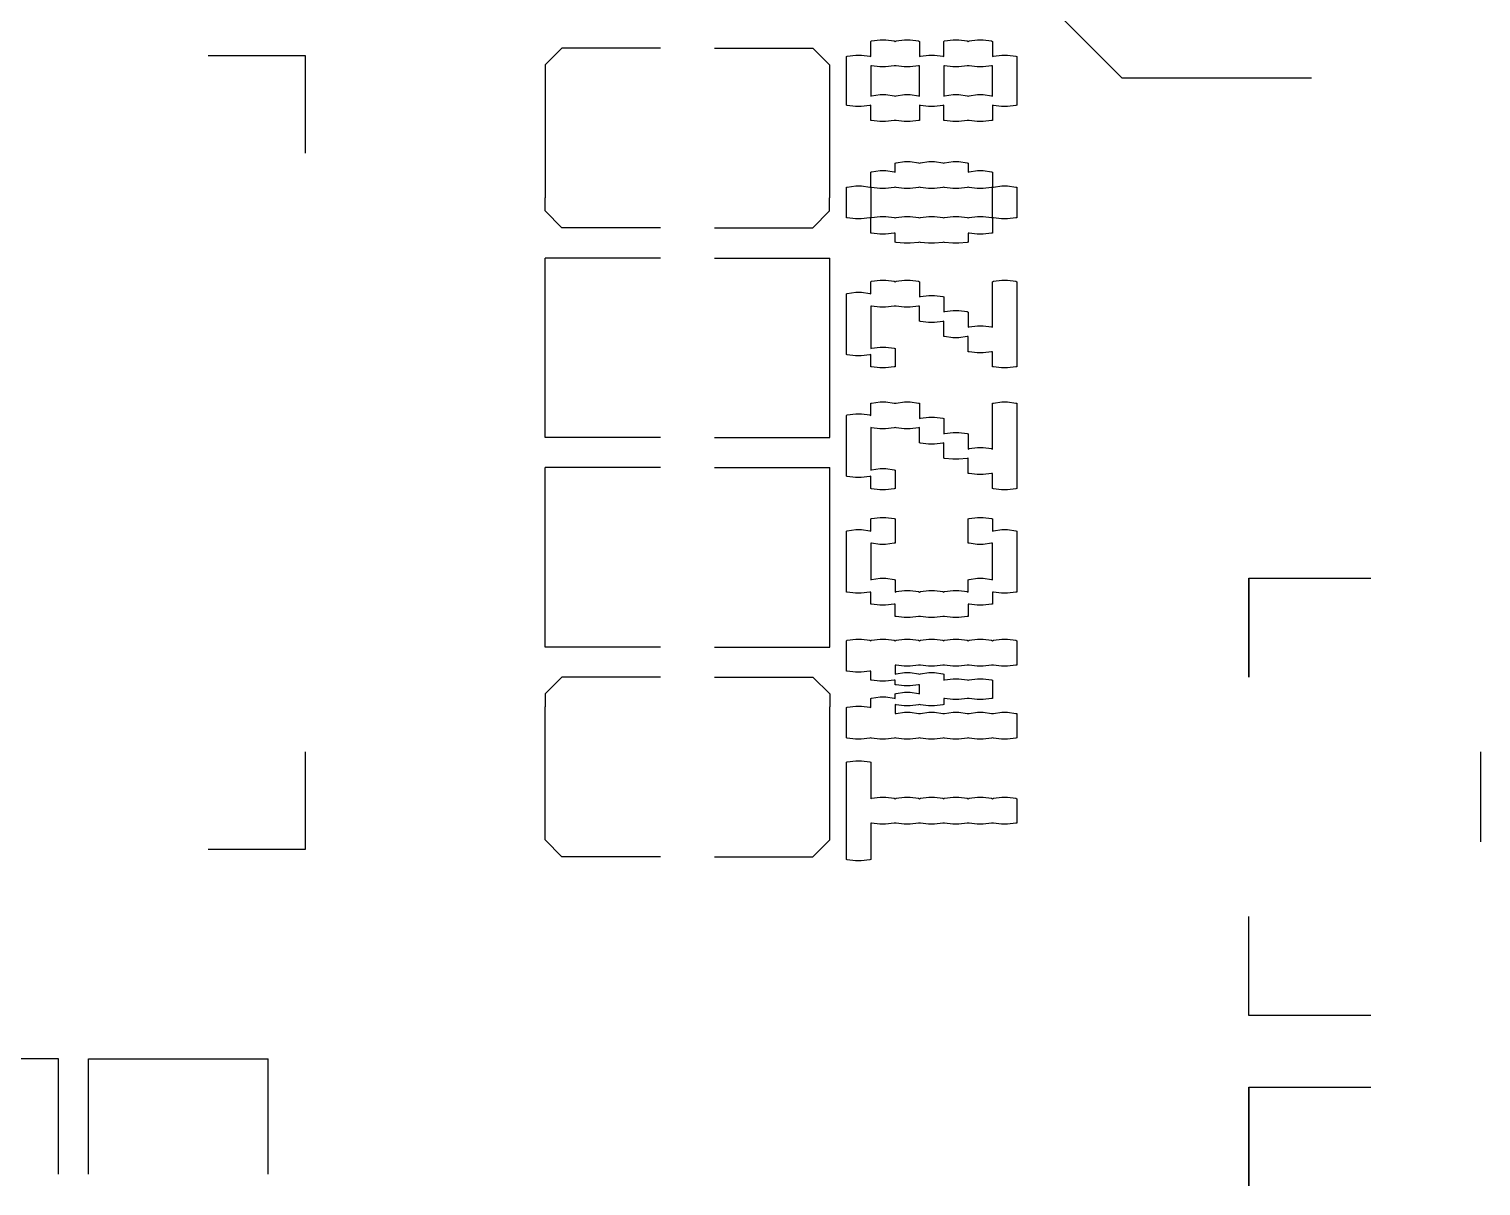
# Model space of a CAD drawing. Extents: x 0 to 132, y 0 to 98.
# Drawn here: x 42.65 to 52.35, y 56.83 to 64.56 of the extents above; entities that cross this region are included whole.
import ezdxf

# ---------------------------------------------------------------- set-up
doc = ezdxf.new("R2010")
doc.units = 0
doc.layers.get('0').update_dxf_attribs({"linetype": 'CONTINUOUS'})

msp = doc.modelspace()

# ---------------------------------------------------------------- linework, layer by layer
at = {"color": 0}
for p, q in [((49.947, 64.2317), (48.6473, 65.5327)), ((48.2769, 64.4772), (48.3334, 64.4853)), ((48.3334, 64.4853), (48.3528, 64.4853)), ((48.3528, 64.4853), (48.3718, 64.4853)), ((48.3718, 64.4853), (48.4269, 64.4772)), ((48.4396, 64.4772), (48.496, 64.4853)), ((48.496, 64.4853), (48.5151, 64.4853)), ((48.5151, 64.4853), (48.5345, 64.4853)), ((48.5345, 64.4853), (48.5895, 64.4772)), ((48.7645, 64.4772), (48.8213, 64.4853)), ((48.8213, 64.4853), (48.8403, 64.4853)), ((48.8403, 64.4853), (48.8597, 64.4853)), ((48.8597, 64.4853), (48.9148, 64.4772)), ((48.9271, 64.4772), (48.9839, 64.4853)), ((48.9839, 64.4853), (49.003, 64.4853)), ((49.003, 64.4853), (49.0224, 64.4853)), ((49.0224, 64.4853), (49.0774, 64.4772)), ((46.2082, 64.4289), (46.0968, 64.317)), ((46.247, 64.4289), (46.2082, 64.4289)), ((46.8658, 64.4289), (46.247, 64.4289)), ((47.2267, 64.4289), (47.8469, 64.4289)), ((47.8469, 64.4289), (47.8839, 64.4289)), ((47.8839, 64.4289), (47.9958, 64.317)), ((48.2713, 64.4744), (48.2769, 64.4772)), ((48.2713, 64.3738), (48.2713, 64.4744)), ((48.4269, 64.4772), (48.4339, 64.4744)), ((48.4339, 64.4744), (48.4396, 64.4772)), ((48.5895, 64.4772), (48.5965, 64.4744)), ((48.5965, 64.4744), (48.5965, 64.3738)), ((48.7592, 64.4744), (48.7645, 64.4772)), ((48.7592, 64.3738), (48.7592, 64.4744)), ((48.9148, 64.4772), (48.9218, 64.4744)), ((48.9218, 64.4744), (48.9271, 64.4772)), ((49.0774, 64.4772), (49.0844, 64.4744)), ((49.0844, 64.4744), (49.0844, 64.3738)), ((44.4969, 64.3777), (43.8464, 64.3777)), ((44.4969, 63.7286), (44.4969, 64.3777)), ((46.0968, 64.317), (46.0968, 64.2786)), ((47.9958, 64.317), (47.9958, 64.2786)), ((48.1087, 64.3738), (48.1143, 64.3749)), ((48.1087, 64.0486), (48.1087, 64.3738)), ((48.1143, 64.3749), (48.1707, 64.3834)), ((48.1707, 64.3834), (48.1902, 64.3834)), ((48.1902, 64.3834), (48.2092, 64.3834)), ((48.2092, 64.3834), (48.2646, 64.3749)), ((48.2646, 64.3749), (48.2713, 64.3738)), ((48.2769, 64.3117), (48.2713, 64.3117)), ((48.2713, 64.3117), (48.2713, 64.1092)), ((48.332, 64.3047), (48.2769, 64.3117)), ((48.3528, 64.3047), (48.332, 64.3047)), ((48.3704, 64.3047), (48.3528, 64.3047)), ((48.4269, 64.3117), (48.3704, 64.3047)), ((48.4339, 64.3117), (48.4269, 64.3117)), ((48.4396, 64.3117), (48.4339, 64.3117)), ((48.4946, 64.3047), (48.4396, 64.3117)), ((48.5151, 64.3047), (48.4946, 64.3047)), ((48.5331, 64.3047), (48.5151, 64.3047)), ((48.5895, 64.3117), (48.5331, 64.3047)), ((48.5965, 64.3117), (48.5895, 64.3117)), ((48.5965, 64.3738), (48.6022, 64.3749)), ((48.5965, 64.1092), (48.5965, 64.3117)), ((48.6022, 64.3749), (48.6586, 64.3834)), ((48.6586, 64.3834), (48.6777, 64.3834)), ((48.6777, 64.3834), (48.6971, 64.3834)), ((48.6971, 64.3834), (48.7521, 64.3749)), ((48.7521, 64.3749), (48.7592, 64.3738)), ((48.7645, 64.3117), (48.7592, 64.3117)), ((48.7592, 64.3117), (48.7592, 64.1092)), ((48.8199, 64.3047), (48.7645, 64.3117)), ((48.8403, 64.3047), (48.8199, 64.3047)), ((48.8583, 64.3047), (48.8403, 64.3047)), ((48.9148, 64.3117), (48.8583, 64.3047)), ((48.9218, 64.3117), (48.9148, 64.3117)), ((48.9271, 64.3117), (48.9218, 64.3117)), ((48.9825, 64.3047), (48.9271, 64.3117)), ((49.003, 64.3047), (48.9825, 64.3047)), ((49.0209, 64.3047), (49.003, 64.3047)), ((49.0774, 64.3117), (49.0209, 64.3047)), ((49.0844, 64.3117), (49.0774, 64.3117)), ((49.0844, 64.3738), (49.0897, 64.3749)), ((49.0844, 64.1092), (49.0844, 64.3117)), ((49.0897, 64.3749), (49.1465, 64.3834)), ((49.1465, 64.3834), (49.1656, 64.3834)), ((49.1656, 64.3834), (49.185, 64.3834)), ((49.185, 64.3834), (49.24, 64.3749)), ((49.24, 64.3749), (49.2471, 64.3738)), ((49.2471, 64.3738), (49.2471, 64.0486)), ((46.0968, 64.2786), (46.0968, 64.2288)), ((46.0968, 64.2288), (46.0968, 63.4284)), ((47.9958, 64.2786), (47.9958, 64.2288)), ((47.9958, 64.2288), (47.9958, 63.4284)), ((49.947, 64.2317), (51.2149, 64.2317)), ((48.2713, 64.1092), (48.2769, 64.1117)), ((48.2769, 64.1117), (48.3334, 64.1188)), ((48.3334, 64.1188), (48.3528, 64.1188)), ((48.3528, 64.1188), (48.3718, 64.1188)), ((48.3718, 64.1188), (48.4269, 64.1117)), ((48.4269, 64.1117), (48.4339, 64.1092)), ((48.4339, 64.1092), (48.4396, 64.1117)), ((48.4396, 64.1117), (48.496, 64.1188)), ((48.496, 64.1188), (48.5151, 64.1188)), ((48.5151, 64.1188), (48.5345, 64.1188)), ((48.5345, 64.1188), (48.5895, 64.1117)), ((48.5895, 64.1117), (48.5965, 64.1092)), ((48.7592, 64.1092), (48.7645, 64.1117)), ((48.7645, 64.1117), (48.8213, 64.1188)), ((48.8213, 64.1188), (48.8403, 64.1188)), ((48.8403, 64.1188), (48.8597, 64.1188)), ((48.8597, 64.1188), (48.9148, 64.1117)), ((48.9148, 64.1117), (48.9218, 64.1092)), ((48.9218, 64.1092), (48.9271, 64.1117)), ((48.9271, 64.1117), (48.9839, 64.1188)), ((48.9839, 64.1188), (49.003, 64.1188)), ((49.003, 64.1188), (49.0224, 64.1188)), ((49.0224, 64.1188), (49.0774, 64.1117)), ((49.0774, 64.1117), (49.0844, 64.1092)), ((48.1143, 64.0472), (48.1087, 64.0486)), ((48.1693, 64.0401), (48.1143, 64.0472)), ((48.1902, 64.0401), (48.1693, 64.0401)), ((48.2078, 64.0401), (48.1902, 64.0401)), ((48.2646, 64.0472), (48.2078, 64.0401)), ((48.2713, 64.0486), (48.2646, 64.0472)), ((48.2713, 63.9466), (48.2713, 64.0486)), ((48.6022, 64.0472), (48.5965, 64.0486)), ((48.5965, 64.0486), (48.5965, 63.9466)), ((48.6572, 64.0401), (48.6022, 64.0472)), ((48.6777, 64.0401), (48.6572, 64.0401)), ((48.6957, 64.0401), (48.6777, 64.0401)), ((48.7521, 64.0472), (48.6957, 64.0401)), ((48.7592, 64.0486), (48.7521, 64.0472)), ((48.7592, 63.9466), (48.7592, 64.0486)), ((49.0897, 64.0472), (49.0844, 64.0486)), ((49.0844, 64.0486), (49.0844, 63.9466)), ((49.1451, 64.0401), (49.0897, 64.0472)), ((49.1656, 64.0401), (49.1451, 64.0401)), ((49.1836, 64.0401), (49.1656, 64.0401)), ((49.24, 64.0472), (49.1836, 64.0401)), ((49.2471, 64.0486), (49.24, 64.0472)), ((48.2769, 63.9452), (48.2713, 63.9466)), ((48.332, 63.9382), (48.2769, 63.9452)), ((48.3528, 63.9382), (48.332, 63.9382)), ((48.3704, 63.9382), (48.3528, 63.9382)), ((48.4269, 63.9452), (48.3704, 63.9382)), ((48.4339, 63.9466), (48.4269, 63.9452)), ((48.4396, 63.9452), (48.4339, 63.9466)), ((48.4946, 63.9382), (48.4396, 63.9452)), ((48.5151, 63.9382), (48.4946, 63.9382)), ((48.5331, 63.9382), (48.5151, 63.9382)), ((48.5895, 63.9452), (48.5331, 63.9382)), ((48.5965, 63.9466), (48.5895, 63.9452)), ((48.7645, 63.9452), (48.7592, 63.9466)), ((48.8199, 63.9382), (48.7645, 63.9452)), ((48.8403, 63.9382), (48.8199, 63.9382)), ((48.8583, 63.9382), (48.8403, 63.9382)), ((48.9148, 63.9452), (48.8583, 63.9382)), ((48.9218, 63.9466), (48.9148, 63.9452)), ((48.9271, 63.9452), (48.9218, 63.9466)), ((48.9825, 63.9382), (48.9271, 63.9452)), ((49.003, 63.9382), (48.9825, 63.9382)), ((49.0209, 63.9382), (49.003, 63.9382)), ((49.0774, 63.9452), (49.0209, 63.9382)), ((49.0844, 63.9466), (49.0774, 63.9452)), ((48.2769, 63.6034), (48.3334, 63.6115)), ((48.3334, 63.6115), (48.3528, 63.6115)), ((48.3528, 63.6115), (48.3718, 63.6115)), ((48.3718, 63.6115), (48.4269, 63.6034)), ((48.4339, 63.6612), (48.4396, 63.664)), ((48.4339, 63.6005), (48.4339, 63.6612)), ((48.4396, 63.664), (48.496, 63.6722)), ((48.496, 63.6722), (48.5151, 63.6722)), ((48.5151, 63.6722), (48.5345, 63.6722)), ((48.5345, 63.6722), (48.5895, 63.664)), ((48.5895, 63.664), (48.5965, 63.6612)), ((48.5965, 63.6612), (48.6022, 63.664)), ((48.6022, 63.664), (48.6586, 63.6722)), ((48.6586, 63.6722), (48.6777, 63.6722)), ((48.6777, 63.6722), (48.6971, 63.6722)), ((48.6971, 63.6722), (48.7521, 63.664)), ((48.7521, 63.664), (48.7592, 63.6612)), ((48.7592, 63.6612), (48.7645, 63.664)), ((48.7645, 63.664), (48.8213, 63.6722)), ((48.8213, 63.6722), (48.8403, 63.6722)), ((48.8403, 63.6722), (48.8597, 63.6722)), ((48.8597, 63.6722), (48.9148, 63.664)), ((48.9148, 63.664), (48.9218, 63.6612)), ((48.9218, 63.6612), (48.9218, 63.6005)), ((48.9271, 63.6034), (48.9839, 63.6115)), ((48.9839, 63.6115), (49.003, 63.6115)), ((49.003, 63.6115), (49.0224, 63.6115)), ((49.0224, 63.6115), (49.0774, 63.6034)), ((48.2713, 63.6005), (48.2769, 63.6034)), ((48.2713, 63.5), (48.2713, 63.6005)), ((48.4269, 63.6034), (48.4339, 63.6005)), ((48.9218, 63.6005), (48.9271, 63.6034)), ((49.0774, 63.6034), (49.0844, 63.6005)), ((49.0844, 63.6005), (49.0844, 63.5)), ((46.0968, 63.3786), (46.0968, 63.4284)), ((47.9958, 63.3786), (47.9958, 63.4284)), ((48.1087, 63.5), (48.1143, 63.5014)), ((48.1087, 63.2961), (48.1087, 63.5)), ((48.1143, 63.5014), (48.1707, 63.5095)), ((48.1707, 63.5095), (48.1902, 63.5095)), ((48.1902, 63.5095), (48.2092, 63.5095)), ((48.2092, 63.5095), (48.2646, 63.5014)), ((48.2646, 63.5014), (48.2713, 63.5)), ((48.2713, 63.5), (48.2713, 63.2961)), ((48.2769, 63.4986), (48.2713, 63.5)), ((48.332, 63.4919), (48.2769, 63.4986)), ((48.3528, 63.4919), (48.332, 63.4919)), ((48.3704, 63.4919), (48.3528, 63.4919)), ((48.4269, 63.4986), (48.3704, 63.4919)), ((48.4339, 63.5), (48.4269, 63.4986)), ((48.4396, 63.4986), (48.4339, 63.5)), ((48.4946, 63.4919), (48.4396, 63.4986)), ((48.5151, 63.4919), (48.4946, 63.4919)), ((48.5331, 63.4919), (48.5151, 63.4919)), ((48.5895, 63.4986), (48.5331, 63.4919)), ((48.5965, 63.5), (48.5895, 63.4986)), ((48.6022, 63.4986), (48.5965, 63.5)), ((48.6572, 63.4919), (48.6022, 63.4986)), ((48.6777, 63.4919), (48.6572, 63.4919)), ((48.6957, 63.4919), (48.6777, 63.4919)), ((48.7521, 63.4986), (48.6957, 63.4919)), ((48.7592, 63.5), (48.7521, 63.4986)), ((48.7645, 63.4986), (48.7592, 63.5)), ((48.8199, 63.4919), (48.7645, 63.4986)), ((48.8403, 63.4919), (48.8199, 63.4919)), ((48.8583, 63.4919), (48.8403, 63.4919)), ((48.9148, 63.4986), (48.8583, 63.4919)), ((48.9218, 63.5), (48.9148, 63.4986)), ((48.9271, 63.4986), (48.9218, 63.5)), ((48.9825, 63.4919), (48.9271, 63.4986)), ((49.003, 63.4919), (48.9825, 63.4919)), ((49.0209, 63.4919), (49.003, 63.4919)), ((49.0774, 63.4986), (49.0209, 63.4919)), ((49.0844, 63.5), (49.0774, 63.4986)), ((49.0844, 63.5), (49.0897, 63.5014)), ((49.0844, 63.2961), (49.0844, 63.5)), ((49.0897, 63.5014), (49.1465, 63.5095)), ((49.1465, 63.5095), (49.1656, 63.5095)), ((49.1656, 63.5095), (49.185, 63.5095)), ((49.185, 63.5095), (49.24, 63.5014)), ((49.24, 63.5014), (49.2471, 63.5)), ((49.2471, 63.5), (49.2471, 63.2961)), ((46.0968, 63.3416), (46.0968, 63.3786)), ((46.2082, 63.2284), (46.0968, 63.3416)), ((47.8839, 63.2284), (47.9958, 63.3416)), ((47.9958, 63.3416), (47.9958, 63.3786)), ((46.247, 63.2284), (46.2082, 63.2284)), ((46.8658, 63.2284), (46.247, 63.2284)), ((47.2267, 63.2284), (47.8469, 63.2284)), ((47.8469, 63.2284), (47.8839, 63.2284)), ((48.1143, 63.2947), (48.1087, 63.2961)), ((48.1693, 63.289), (48.1143, 63.2947)), ((48.1902, 63.289), (48.1693, 63.289)), ((48.2078, 63.289), (48.1902, 63.289)), ((48.2646, 63.2947), (48.2078, 63.289)), ((48.2713, 63.2961), (48.2646, 63.2947)), ((48.2713, 63.2961), (48.2769, 63.2989)), ((48.2713, 63.1941), (48.2713, 63.2961)), ((48.2769, 63.2989), (48.3334, 63.3056)), ((48.3334, 63.3056), (48.3528, 63.3056)), ((48.3528, 63.3056), (48.3718, 63.3056)), ((48.3718, 63.3056), (48.4269, 63.2989)), ((48.4269, 63.2989), (48.4339, 63.2961)), ((48.4339, 63.2961), (48.4396, 63.2989)), ((48.4396, 63.2989), (48.496, 63.3056)), ((48.496, 63.3056), (48.5151, 63.3056)), ((48.5151, 63.3056), (48.5345, 63.3056)), ((48.5345, 63.3056), (48.5895, 63.2989)), ((48.5895, 63.2989), (48.5965, 63.2961)), ((48.5965, 63.2961), (48.6022, 63.2989)), ((48.6022, 63.2989), (48.6586, 63.3056)), ((48.6586, 63.3056), (48.6777, 63.3056)), ((48.6777, 63.3056), (48.6971, 63.3056)), ((48.6971, 63.3056), (48.7521, 63.2989)), ((48.7521, 63.2989), (48.7592, 63.2961)), ((48.7592, 63.2961), (48.7645, 63.2989)), ((48.7645, 63.2989), (48.8213, 63.3056)), ((48.8213, 63.3056), (48.8403, 63.3056)), ((48.8403, 63.3056), (48.8597, 63.3056)), ((48.8597, 63.3056), (48.9148, 63.2989)), ((48.9148, 63.2989), (48.9218, 63.2961)), ((48.9218, 63.2961), (48.9271, 63.2989)), ((48.9271, 63.2989), (48.9839, 63.3056)), ((48.9839, 63.3056), (49.003, 63.3056)), ((49.003, 63.3056), (49.0224, 63.3056)), ((49.0224, 63.3056), (49.0774, 63.2989)), ((49.0774, 63.2989), (49.0844, 63.2961)), ((49.0844, 63.2961), (49.0844, 63.1941)), ((49.0897, 63.2947), (49.0844, 63.2961)), ((49.1451, 63.289), (49.0897, 63.2947)), ((49.1656, 63.289), (49.1451, 63.289)), ((49.1836, 63.289), (49.1656, 63.289)), ((49.24, 63.2947), (49.1836, 63.289)), ((49.2471, 63.2961), (49.24, 63.2947)), ((48.2769, 63.1941), (48.2713, 63.1941)), ((48.332, 63.1871), (48.2769, 63.1941)), ((48.3528, 63.1871), (48.332, 63.1871)), ((48.3704, 63.1871), (48.3528, 63.1871)), ((48.4269, 63.1941), (48.3704, 63.1871)), ((48.4339, 63.1941), (48.4269, 63.1941)), ((48.4339, 63.1335), (48.4339, 63.1941)), ((48.4396, 63.1321), (48.4339, 63.1335)), ((48.4946, 63.1264), (48.4396, 63.1321)), ((48.5151, 63.1264), (48.4946, 63.1264)), ((48.5331, 63.1264), (48.5151, 63.1264)), ((48.5895, 63.1321), (48.5331, 63.1264)), ((48.5965, 63.1335), (48.5895, 63.1321)), ((48.6022, 63.1321), (48.5965, 63.1335)), ((48.6572, 63.1264), (48.6022, 63.1321)), ((48.6777, 63.1264), (48.6572, 63.1264)), ((48.6957, 63.1264), (48.6777, 63.1264)), ((48.7521, 63.1321), (48.6957, 63.1264)), ((48.7592, 63.1335), (48.7521, 63.1321)), ((48.7645, 63.1321), (48.7592, 63.1335)), ((48.8199, 63.1264), (48.7645, 63.1321)), ((48.8403, 63.1264), (48.8199, 63.1264)), ((48.8583, 63.1264), (48.8403, 63.1264)), ((48.9148, 63.1321), (48.8583, 63.1264)), ((48.9218, 63.1335), (48.9148, 63.1321)), ((48.9271, 63.1941), (48.9218, 63.1941)), ((48.9218, 63.1941), (48.9218, 63.1335)), ((48.9825, 63.1871), (48.9271, 63.1941)), ((49.003, 63.1871), (48.9825, 63.1871)), ((49.0209, 63.1871), (49.003, 63.1871)), ((49.0774, 63.1941), (49.0209, 63.1871)), ((49.0844, 63.1941), (49.0774, 63.1941)), ((46.0968, 61.8285), (46.0968, 63.0273)), ((46.8672, 63.0273), (46.0968, 63.0273)), ((47.2267, 63.0273), (47.9972, 63.0273)), ((47.9972, 61.8285), (47.9972, 63.0273)), ((48.2713, 62.8689), (48.2769, 62.8717)), ((48.2713, 62.7874), (48.2713, 62.8689)), ((48.2769, 62.8717), (48.3334, 62.8798)), ((48.3334, 62.8798), (48.3528, 62.8798)), ((48.3528, 62.8798), (48.3718, 62.8798)), ((48.3718, 62.8798), (48.4269, 62.8717)), ((48.4269, 62.8717), (48.4339, 62.8689)), ((48.4339, 62.8689), (48.4396, 62.8717)), ((48.4396, 62.8717), (48.496, 62.8798)), ((48.496, 62.8798), (48.5151, 62.8798)), ((48.5151, 62.8798), (48.5345, 62.8798)), ((48.5345, 62.8798), (48.5895, 62.8717)), ((48.5895, 62.8717), (48.5965, 62.8689)), ((48.5965, 62.8689), (48.5965, 62.7683)), ((49.0844, 62.8689), (49.0897, 62.8717)), ((49.0844, 62.5644), (49.0844, 62.8689)), ((49.0897, 62.8717), (49.1465, 62.8798)), ((49.1465, 62.8798), (49.1656, 62.8798)), ((49.1656, 62.8798), (49.185, 62.8798)), ((49.185, 62.8798), (49.24, 62.8717)), ((49.24, 62.8717), (49.2471, 62.8689)), ((49.2471, 62.8689), (49.2471, 62.3013)), ((48.1087, 62.7874), (48.1143, 62.7902)), ((48.1087, 62.3824), (48.1087, 62.7874)), ((48.1143, 62.7902), (48.1707, 62.7987)), ((48.1707, 62.7987), (48.1902, 62.7987)), ((48.1902, 62.7987), (48.2092, 62.7987)), ((48.2092, 62.7987), (48.2646, 62.7902)), ((48.2646, 62.7902), (48.2713, 62.7874)), ((48.5965, 62.7683), (48.6022, 62.7712)), ((48.6022, 62.7712), (48.6586, 62.7779)), ((48.6586, 62.7779), (48.6777, 62.7779)), ((48.6777, 62.7779), (48.6971, 62.7779)), ((48.6971, 62.7779), (48.7521, 62.7712)), ((48.7521, 62.7712), (48.7592, 62.7683)), ((48.7592, 62.7683), (48.7592, 62.6664)), ((48.2769, 62.7063), (48.2713, 62.7063)), ((48.2713, 62.7063), (48.2713, 62.4223)), ((48.332, 62.6992), (48.2769, 62.7063)), ((48.3528, 62.6992), (48.332, 62.6992)), ((48.3704, 62.6992), (48.3528, 62.6992)), ((48.4269, 62.7063), (48.3704, 62.6992)), ((48.4339, 62.7063), (48.4269, 62.7063)), ((48.4396, 62.7063), (48.4339, 62.7063)), ((48.4946, 62.6992), (48.4396, 62.7063)), ((48.5151, 62.6992), (48.4946, 62.6992)), ((48.5331, 62.6992), (48.5151, 62.6992)), ((48.5895, 62.7063), (48.5331, 62.6992)), ((48.5965, 62.7063), (48.5895, 62.7063)), ((48.5965, 62.6057), (48.5965, 62.7063)), ((48.7592, 62.6664), (48.7645, 62.6692)), ((48.7645, 62.6692), (48.8213, 62.6759)), ((48.8213, 62.6759), (48.8403, 62.6759)), ((48.8403, 62.6759), (48.8597, 62.6759)), ((48.8597, 62.6759), (48.9148, 62.6692)), ((48.9148, 62.6692), (48.9218, 62.6664)), ((48.9218, 62.6664), (48.9218, 62.5644)), ((48.6022, 62.6043), (48.5965, 62.6057)), ((48.6572, 62.5972), (48.6022, 62.6043)), ((48.6777, 62.5972), (48.6572, 62.5972)), ((48.6957, 62.5972), (48.6777, 62.5972)), ((48.7521, 62.6043), (48.6957, 62.5972)), ((48.7592, 62.6057), (48.7521, 62.6043)), ((48.7592, 62.5038), (48.7592, 62.6057)), ((48.9218, 62.5644), (48.9271, 62.5669)), ((48.9271, 62.5669), (48.9839, 62.5754)), ((48.9839, 62.5754), (49.003, 62.5754)), ((49.003, 62.5754), (49.0224, 62.5754)), ((49.0224, 62.5754), (49.0774, 62.5669)), ((49.0774, 62.5669), (49.0844, 62.5644)), ((48.7645, 62.5023), (48.7592, 62.5038)), ((48.8199, 62.4953), (48.7645, 62.5023)), ((48.8403, 62.4953), (48.8199, 62.4953)), ((48.8583, 62.4953), (48.8403, 62.4953)), ((48.9148, 62.5023), (48.8583, 62.4953)), ((48.9218, 62.5038), (48.9148, 62.5023)), ((48.9218, 62.4018), (48.9218, 62.5038)), ((48.1143, 62.381), (48.1087, 62.3824)), ((48.1693, 62.3743), (48.1143, 62.381)), ((48.1902, 62.3743), (48.1693, 62.3743)), ((48.2078, 62.3743), (48.1902, 62.3743)), ((48.2646, 62.381), (48.2078, 62.3743)), ((48.2713, 62.3824), (48.2646, 62.381)), ((48.2713, 62.4223), (48.2769, 62.4251)), ((48.2713, 62.3013), (48.2713, 62.3824)), ((48.2769, 62.4251), (48.3334, 62.4321)), ((48.3334, 62.4321), (48.3528, 62.4321)), ((48.3528, 62.4321), (48.3718, 62.4321)), ((48.3718, 62.4321), (48.4269, 62.4251)), ((48.4269, 62.4251), (48.4339, 62.4223)), ((48.4339, 62.4223), (48.4339, 62.3013)), ((48.9271, 62.4018), (48.9218, 62.4018)), ((48.9825, 62.3947), (48.9271, 62.4018)), ((49.003, 62.3947), (48.9825, 62.3947)), ((49.0209, 62.3947), (49.003, 62.3947)), ((49.0774, 62.4018), (49.0209, 62.3947)), ((49.0844, 62.4018), (49.0774, 62.4018)), ((49.0844, 62.3013), (49.0844, 62.4018)), ((48.2769, 62.2999), (48.2713, 62.3013)), ((48.332, 62.2928), (48.2769, 62.2999)), ((48.3528, 62.2928), (48.332, 62.2928)), ((48.3704, 62.2928), (48.3528, 62.2928)), ((48.4269, 62.2999), (48.3704, 62.2928)), ((48.4339, 62.3013), (48.4269, 62.2999)), ((49.0897, 62.2999), (49.0844, 62.3013)), ((49.1451, 62.2928), (49.0897, 62.2999)), ((49.1656, 62.2928), (49.1451, 62.2928)), ((49.1836, 62.2928), (49.1656, 62.2928)), ((49.24, 62.2999), (49.1836, 62.2928)), ((49.2471, 62.3013), (49.24, 62.2999)), ((48.2713, 62.0571), (48.2769, 62.0586)), ((48.2769, 62.0586), (48.3334, 62.067)), ((48.3334, 62.067), (48.3528, 62.067)), ((48.3528, 62.067), (48.3718, 62.067)), ((48.3718, 62.067), (48.4269, 62.0586)), ((48.4269, 62.0586), (48.4339, 62.0571)), ((48.4339, 62.0571), (48.4396, 62.0586)), ((48.4396, 62.0586), (48.496, 62.067)), ((48.496, 62.067), (48.5151, 62.067)), ((48.5151, 62.067), (48.5345, 62.067)), ((48.5345, 62.067), (48.5895, 62.0586)), ((48.5895, 62.0586), (48.5965, 62.0571)), ((49.0844, 62.0571), (49.0897, 62.0586)), ((49.0897, 62.0586), (49.1465, 62.067)), ((49.1465, 62.067), (49.1656, 62.067)), ((49.1656, 62.067), (49.185, 62.067)), ((49.185, 62.067), (49.24, 62.0586)), ((49.24, 62.0586), (49.2471, 62.0571)), ((48.1087, 61.976), (48.1143, 61.9788)), ((48.1087, 61.5692), (48.1087, 61.976)), ((48.1143, 61.9788), (48.1707, 61.9855)), ((48.1707, 61.9855), (48.1902, 61.9855)), ((48.1902, 61.9855), (48.2092, 61.9855)), ((48.2092, 61.9855), (48.2646, 61.9788)), ((48.2646, 61.9788), (48.2713, 61.976)), ((48.2713, 61.976), (48.2713, 62.0571)), ((48.5965, 62.0571), (48.5965, 61.9552)), ((48.6022, 61.958), (48.6586, 61.9647)), ((48.6586, 61.9647), (48.6777, 61.9647)), ((48.6777, 61.9647), (48.6971, 61.9647)), ((48.6971, 61.9647), (48.7521, 61.958)), ((49.0844, 61.7513), (49.0844, 62.0571)), ((49.2471, 62.0571), (49.2471, 61.4881)), ((48.2769, 61.8931), (48.2713, 61.8945)), ((48.2713, 61.8945), (48.2713, 61.6095)), ((48.332, 61.8864), (48.2769, 61.8931)), ((48.3528, 61.8864), (48.332, 61.8864)), ((48.3704, 61.8864), (48.3528, 61.8864)), ((48.4269, 61.8931), (48.3704, 61.8864)), ((48.4339, 61.8945), (48.4269, 61.8931)), ((48.4396, 61.8931), (48.4339, 61.8945)), ((48.4946, 61.8864), (48.4396, 61.8931)), ((48.5151, 61.8864), (48.4946, 61.8864)), ((48.5331, 61.8864), (48.5151, 61.8864)), ((48.5895, 61.8931), (48.5331, 61.8864)), ((48.5965, 61.8945), (48.5895, 61.8931)), ((48.5965, 61.9552), (48.6022, 61.958)), ((48.5965, 61.7926), (48.5965, 61.8945)), ((48.7521, 61.958), (48.7592, 61.9552)), ((48.7592, 61.9552), (48.7592, 61.8532)), ((46.8672, 61.8285), (46.0968, 61.8285)), ((47.2267, 61.8285), (47.9972, 61.8285)), ((48.6022, 61.7911), (48.5965, 61.7926)), ((48.6572, 61.7844), (48.6022, 61.7911)), ((48.6777, 61.7844), (48.6572, 61.7844)), ((48.6957, 61.7844), (48.6777, 61.7844)), ((48.7521, 61.7911), (48.6957, 61.7844)), ((48.7592, 61.7926), (48.7521, 61.7911)), ((48.7592, 61.8532), (48.7645, 61.8561)), ((48.7592, 61.6906), (48.7592, 61.7926)), ((48.7645, 61.8561), (48.8213, 61.8628)), ((48.8213, 61.8628), (48.8403, 61.8628)), ((48.8403, 61.8628), (48.8597, 61.8628)), ((48.8597, 61.8628), (48.9148, 61.8561)), ((48.9148, 61.8561), (48.9218, 61.8532)), ((48.9218, 61.8532), (48.9218, 61.7513)), ((48.7645, 61.6892), (48.7592, 61.6906)), ((48.8199, 61.6839), (48.7645, 61.6892)), ((48.8403, 61.6839), (48.8199, 61.6839)), ((48.8583, 61.6839), (48.8403, 61.6839)), ((48.9148, 61.6892), (48.8583, 61.6839)), ((48.9218, 61.6906), (48.9148, 61.6892)), ((48.9218, 61.7513), (48.9271, 61.7541)), ((48.9218, 61.5887), (48.9218, 61.6906)), ((48.9271, 61.7541), (48.9839, 61.7622)), ((48.9839, 61.7622), (49.003, 61.7622)), ((49.003, 61.7622), (49.0224, 61.7622)), ((49.0224, 61.7622), (49.0774, 61.7541)), ((49.0774, 61.7541), (49.0844, 61.7513)), ((46.0968, 60.4284), (46.0968, 61.6285)), ((46.8672, 61.6285), (46.0968, 61.6285)), ((47.2267, 61.6285), (47.9972, 61.6285)), ((47.9972, 60.4284), (47.9972, 61.6285)), ((48.2713, 61.6095), (48.2769, 61.6119)), ((48.2769, 61.6119), (48.3334, 61.6204)), ((48.3334, 61.6204), (48.3528, 61.6204)), ((48.3528, 61.6204), (48.3718, 61.6204)), ((48.3718, 61.6204), (48.4269, 61.6119)), ((48.4269, 61.6119), (48.4339, 61.6095)), ((48.4339, 61.6095), (48.4339, 61.4881)), ((48.9271, 61.5887), (48.9218, 61.5887)), ((48.9825, 61.5819), (48.9271, 61.5887)), ((49.003, 61.5819), (48.9825, 61.5819)), ((49.0209, 61.5819), (49.003, 61.5819)), ((49.0774, 61.5887), (49.0209, 61.5819)), ((49.0844, 61.5887), (49.0774, 61.5887)), ((49.0844, 61.4881), (49.0844, 61.5887)), ((48.1143, 61.5678), (48.1087, 61.5692)), ((48.1693, 61.5611), (48.1143, 61.5678)), ((48.1902, 61.5611), (48.1693, 61.5611)), ((48.2078, 61.5611), (48.1902, 61.5611)), ((48.2646, 61.5678), (48.2078, 61.5611)), ((48.2713, 61.5692), (48.2646, 61.5678)), ((48.2713, 61.4881), (48.2713, 61.5692)), ((48.2769, 61.4867), (48.2713, 61.4881)), ((48.332, 61.4796), (48.2769, 61.4867)), ((48.3528, 61.4796), (48.332, 61.4796)), ((48.3704, 61.4796), (48.3528, 61.4796)), ((48.4269, 61.4867), (48.3704, 61.4796)), ((48.4339, 61.4881), (48.4269, 61.4867)), ((49.0897, 61.4867), (49.0844, 61.4881)), ((49.1451, 61.4796), (49.0897, 61.4867)), ((49.1656, 61.4796), (49.1451, 61.4796)), ((49.1836, 61.4796), (49.1656, 61.4796)), ((49.24, 61.4867), (49.1836, 61.4796)), ((49.2471, 61.4881), (49.24, 61.4867)), ((48.2713, 61.2842), (48.2769, 61.287)), ((48.2713, 61.2027), (48.2713, 61.2842)), ((48.2769, 61.287), (48.3334, 61.2951)), ((48.3334, 61.2951), (48.3528, 61.2951)), ((48.3528, 61.2951), (48.3718, 61.2951)), ((48.3718, 61.2951), (48.4269, 61.287)), ((48.4269, 61.287), (48.4339, 61.2842)), ((48.4339, 61.2842), (48.4339, 61.1216)), ((48.9218, 61.2842), (48.9271, 61.287)), ((48.9218, 61.1216), (48.9218, 61.2842)), ((48.9271, 61.287), (48.9839, 61.2951)), ((48.9839, 61.2951), (49.003, 61.2951)), ((49.003, 61.2951), (49.0224, 61.2951)), ((49.0224, 61.2951), (49.0774, 61.287)), ((49.0774, 61.287), (49.0844, 61.2842)), ((49.0844, 61.2842), (49.0844, 61.2027)), ((48.1087, 61.2027), (48.1143, 61.2055)), ((48.1087, 60.7963), (48.1087, 61.2027)), ((48.1143, 61.2055), (48.1707, 61.214)), ((48.1707, 61.214), (48.1902, 61.214)), ((48.1902, 61.214), (48.2092, 61.214)), ((48.2092, 61.214), (48.2646, 61.2055)), ((48.2646, 61.2055), (48.2713, 61.2027)), ((49.0844, 61.2027), (49.0897, 61.2055)), ((49.0897, 61.2055), (49.1465, 61.214)), ((49.1465, 61.214), (49.1656, 61.214)), ((49.1656, 61.214), (49.185, 61.214)), ((49.185, 61.214), (49.24, 61.2055)), ((49.24, 61.2055), (49.2471, 61.2027)), ((49.2471, 61.2027), (49.2471, 60.7963)), ((48.2769, 61.1216), (48.2713, 61.1216)), ((48.2713, 61.1216), (48.2713, 60.8774)), ((48.332, 61.1145), (48.2769, 61.1216)), ((48.3528, 61.1145), (48.332, 61.1145)), ((48.3704, 61.1145), (48.3528, 61.1145)), ((48.4269, 61.1216), (48.3704, 61.1145)), ((48.4339, 61.1216), (48.4269, 61.1216)), ((48.9271, 61.1216), (48.9218, 61.1216)), ((48.9825, 61.1145), (48.9271, 61.1216)), ((49.003, 61.1145), (48.9825, 61.1145)), ((49.0209, 61.1145), (49.003, 61.1145)), ((49.0774, 61.1216), (49.0209, 61.1145)), ((49.0844, 61.1216), (49.0774, 61.1216)), ((49.0844, 60.8774), (49.0844, 61.1216)), ((48.2713, 60.8774), (48.2769, 60.8803)), ((48.2769, 60.8803), (48.3334, 60.8887)), ((48.3334, 60.8887), (48.3528, 60.8887)), ((48.3528, 60.8887), (48.3718, 60.8887)), ((48.3718, 60.8887), (48.4269, 60.8803)), ((48.4269, 60.8803), (48.4339, 60.8774)), ((48.4339, 60.8774), (48.4339, 60.7963)), ((48.4339, 60.7963), (48.4396, 60.7991)), ((48.4396, 60.7991), (48.496, 60.8072)), ((48.496, 60.8072), (48.5151, 60.8072)), ((48.5151, 60.8072), (48.5345, 60.8072)), ((48.5345, 60.8072), (48.5895, 60.7991)), ((48.5895, 60.7991), (48.5965, 60.7963)), ((48.5965, 60.7963), (48.6022, 60.7991)), ((48.6022, 60.7991), (48.6586, 60.8072)), ((48.6586, 60.8072), (48.6777, 60.8072)), ((48.6777, 60.8072), (48.6971, 60.8072)), ((48.6971, 60.8072), (48.7521, 60.7991)), ((48.7521, 60.7991), (48.7592, 60.7963)), ((48.7592, 60.7963), (48.7645, 60.7991)), ((48.7645, 60.7991), (48.8213, 60.8072)), ((48.8213, 60.8072), (48.8403, 60.8072)), ((48.8403, 60.8072), (48.8597, 60.8072)), ((48.8597, 60.8072), (48.9148, 60.7991)), ((48.9148, 60.7991), (48.9218, 60.7963)), ((48.9218, 60.8774), (48.9271, 60.8803)), ((48.9218, 60.7963), (48.9218, 60.8774)), ((48.9271, 60.8803), (48.9839, 60.8887)), ((48.9839, 60.8887), (49.003, 60.8887)), ((49.003, 60.8887), (49.0224, 60.8887)), ((49.0224, 60.8887), (49.0774, 60.8803)), ((49.0774, 60.8803), (49.0844, 60.8774)), ((50.7958, 60.2287), (50.7958, 60.8887)), ((50.7958, 60.8887), (50.7958, 60.2287)), ((50.7958, 60.2287), (50.7958, 60.8887)), ((50.7958, 60.8887), (51.6117, 60.8887)), ((48.1143, 60.7963), (48.1087, 60.7963)), ((48.1693, 60.7893), (48.1143, 60.7963)), ((48.1902, 60.7893), (48.1693, 60.7893)), ((48.2078, 60.7893), (48.1902, 60.7893)), ((48.2646, 60.7963), (48.2078, 60.7893)), ((48.2713, 60.7963), (48.2646, 60.7963)), ((48.2713, 60.7148), (48.2713, 60.7963)), ((48.2769, 60.7148), (48.2713, 60.7148)), ((48.332, 60.7081), (48.2769, 60.7148)), ((48.3528, 60.7081), (48.332, 60.7081)), ((48.3704, 60.7081), (48.3528, 60.7081)), ((48.4269, 60.7148), (48.3704, 60.7081)), ((48.4339, 60.7148), (48.4269, 60.7148)), ((48.4339, 60.6337), (48.4339, 60.7148)), ((48.9271, 60.7148), (48.9218, 60.7148)), ((48.9218, 60.7148), (48.9218, 60.6337)), ((48.9825, 60.7081), (48.9271, 60.7148)), ((49.003, 60.7081), (48.9825, 60.7081)), ((49.0209, 60.7081), (49.003, 60.7081)), ((49.0774, 60.7148), (49.0209, 60.7081)), ((49.0844, 60.7148), (49.0774, 60.7148)), ((49.0897, 60.7963), (49.0844, 60.7963)), ((49.0844, 60.7963), (49.0844, 60.7148)), ((49.1451, 60.7893), (49.0897, 60.7963)), ((49.1656, 60.7893), (49.1451, 60.7893)), ((49.1836, 60.7893), (49.1656, 60.7893)), ((49.24, 60.7963), (49.1836, 60.7893)), ((49.2471, 60.7963), (49.24, 60.7963)), ((48.4396, 60.6337), (48.4339, 60.6337)), ((48.4946, 60.6266), (48.4396, 60.6337)), ((48.5151, 60.6266), (48.4946, 60.6266)), ((48.5331, 60.6266), (48.5151, 60.6266)), ((48.5895, 60.6337), (48.5331, 60.6266)), ((48.5965, 60.6337), (48.5895, 60.6337)), ((48.6022, 60.6337), (48.5965, 60.6337)), ((48.6572, 60.6266), (48.6022, 60.6337)), ((48.6777, 60.6266), (48.6572, 60.6266)), ((48.6957, 60.6266), (48.6777, 60.6266)), ((48.7521, 60.6337), (48.6957, 60.6266)), ((48.7592, 60.6337), (48.7521, 60.6337)), ((48.7645, 60.6337), (48.7592, 60.6337)), ((48.8199, 60.6266), (48.7645, 60.6337)), ((48.8403, 60.6266), (48.8199, 60.6266)), ((48.8583, 60.6266), (48.8403, 60.6266)), ((48.9148, 60.6337), (48.8583, 60.6266)), ((48.9218, 60.6337), (48.9148, 60.6337)), ((46.8672, 60.4284), (46.0968, 60.4284)), ((47.2267, 60.4284), (47.9972, 60.4284)), ((48.1087, 60.4711), (48.1143, 60.4739)), ((48.1087, 60.2686), (48.1087, 60.4711)), ((48.1143, 60.4739), (48.1707, 60.482)), ((48.1707, 60.482), (48.1902, 60.482)), ((48.1902, 60.482), (48.2092, 60.482)), ((48.2092, 60.482), (48.2646, 60.4739)), ((48.2646, 60.4739), (48.2713, 60.4711)), ((48.2713, 60.4711), (48.2769, 60.4739)), ((48.2769, 60.4739), (48.3334, 60.482)), ((48.3334, 60.482), (48.3528, 60.482)), ((48.3528, 60.482), (48.3718, 60.482)), ((48.3718, 60.482), (48.4269, 60.4739)), ((48.4269, 60.4739), (48.4339, 60.4711)), ((48.4339, 60.4711), (48.4396, 60.4739)), ((48.4396, 60.4739), (48.496, 60.482)), ((48.496, 60.482), (48.5151, 60.482)), ((48.5151, 60.482), (48.5345, 60.482)), ((48.5345, 60.482), (48.5895, 60.4739)), ((48.5895, 60.4739), (48.5965, 60.4711)), ((48.5965, 60.4711), (48.6022, 60.4739)), ((48.6022, 60.4739), (48.6586, 60.482)), ((48.6586, 60.482), (48.6777, 60.482)), ((48.6777, 60.482), (48.6971, 60.482)), ((48.6971, 60.482), (48.7521, 60.4739)), ((48.7521, 60.4739), (48.7592, 60.4711)), ((48.7592, 60.4711), (48.7645, 60.4739)), ((48.7645, 60.4739), (48.8213, 60.482)), ((48.8213, 60.482), (48.8403, 60.482)), ((48.8403, 60.482), (48.8597, 60.482)), ((48.8597, 60.482), (48.9148, 60.4739)), ((48.9148, 60.4739), (48.9218, 60.4711)), ((48.9218, 60.4711), (48.9271, 60.4739)), ((48.9271, 60.4739), (48.9839, 60.482)), ((48.9839, 60.482), (49.003, 60.482)), ((49.003, 60.482), (49.0224, 60.482)), ((49.0224, 60.482), (49.0774, 60.4739)), ((49.0774, 60.4739), (49.0844, 60.4711)), ((49.0844, 60.4711), (49.0897, 60.4739)), ((49.0897, 60.4739), (49.1465, 60.482)), ((49.1465, 60.482), (49.1656, 60.482)), ((49.1656, 60.482), (49.185, 60.482)), ((49.185, 60.482), (49.24, 60.4739)), ((49.24, 60.4739), (49.2471, 60.4711)), ((49.2471, 60.4711), (49.2471, 60.3084)), ((46.2082, 60.2287), (46.0968, 60.1169)), ((46.247, 60.2287), (46.2082, 60.2287)), ((46.8672, 60.2287), (46.247, 60.2287)), ((47.2267, 60.2287), (47.8469, 60.2287)), ((47.8469, 60.2287), (47.8839, 60.2287)), ((47.8839, 60.2287), (47.9972, 60.1169)), ((48.1143, 60.2671), (48.1087, 60.2686)), ((48.1693, 60.2601), (48.1143, 60.2671)), ((48.1902, 60.2601), (48.1693, 60.2601)), ((48.2078, 60.2601), (48.1902, 60.2601)), ((48.2646, 60.2671), (48.2078, 60.2601)), ((48.2713, 60.2686), (48.2646, 60.2671)), ((48.2713, 60.2079), (48.2713, 60.2686)), ((48.4396, 60.3084), (48.4339, 60.3084)), ((48.4339, 60.3084), (48.4339, 60.2477)), ((48.4339, 60.2477), (48.4396, 60.2506)), ((48.4946, 60.3017), (48.4396, 60.3084)), ((48.4396, 60.2506), (48.496, 60.259)), ((48.5151, 60.3017), (48.4946, 60.3017)), ((48.496, 60.259), (48.5151, 60.259)), ((48.5331, 60.3017), (48.5151, 60.3017)), ((48.5151, 60.259), (48.5345, 60.259)), ((48.5895, 60.3084), (48.5331, 60.3017)), ((48.5345, 60.259), (48.5895, 60.2506)), ((48.5965, 60.3084), (48.5895, 60.3084)), ((48.5895, 60.2506), (48.5965, 60.2477)), ((48.6022, 60.3084), (48.5965, 60.3084)), ((48.5965, 60.2477), (48.6022, 60.2506)), ((48.6572, 60.3017), (48.6022, 60.3084)), ((48.6022, 60.2506), (48.6586, 60.259)), ((48.6777, 60.3017), (48.6572, 60.3017)), ((48.6586, 60.259), (48.6777, 60.259)), ((48.6957, 60.3017), (48.6777, 60.3017)), ((48.6777, 60.259), (48.6971, 60.259)), ((48.7521, 60.3084), (48.6957, 60.3017)), ((48.6971, 60.259), (48.7521, 60.2506)), ((48.7592, 60.3084), (48.7521, 60.3084)), ((48.7521, 60.2506), (48.7592, 60.2477)), ((48.7645, 60.3084), (48.7592, 60.3084)), ((48.7592, 60.2477), (48.7592, 60.2079)), ((48.8199, 60.3017), (48.7645, 60.3084)), ((48.7645, 60.2107), (48.8213, 60.2174)), ((48.8403, 60.3017), (48.8199, 60.3017)), ((48.8213, 60.2174), (48.8403, 60.2174)), ((48.8583, 60.3017), (48.8403, 60.3017)), ((48.8403, 60.2174), (48.8597, 60.2174)), ((48.9148, 60.3084), (48.8583, 60.3017)), ((48.8597, 60.2174), (48.9148, 60.2107)), ((48.9218, 60.3084), (48.9148, 60.3084)), ((48.9271, 60.3084), (48.9218, 60.3084)), ((48.9825, 60.3017), (48.9271, 60.3084)), ((48.9271, 60.2107), (48.9839, 60.2174)), ((49.003, 60.3017), (48.9825, 60.3017)), ((48.9839, 60.2174), (49.003, 60.2174)), ((49.0209, 60.3017), (49.003, 60.3017)), ((49.003, 60.2174), (49.0224, 60.2174)), ((49.0774, 60.3084), (49.0209, 60.3017)), ((49.0224, 60.2174), (49.0774, 60.2107)), ((49.0844, 60.3084), (49.0774, 60.3084)), ((49.0897, 60.3084), (49.0844, 60.3084)), ((49.1451, 60.3017), (49.0897, 60.3084)), ((49.1656, 60.3017), (49.1451, 60.3017)), ((49.1836, 60.3017), (49.1656, 60.3017)), ((49.24, 60.3084), (49.1836, 60.3017)), ((49.2471, 60.3084), (49.24, 60.3084)), ((48.2769, 60.2065), (48.2713, 60.2079)), ((48.332, 60.1998), (48.2769, 60.2065)), ((48.3528, 60.1998), (48.332, 60.1998)), ((48.3704, 60.1998), (48.3528, 60.1998)), ((48.4269, 60.2065), (48.3704, 60.1998)), ((48.4339, 60.2079), (48.4269, 60.2065)), ((48.4339, 60.1775), (48.4339, 60.2079)), ((48.4396, 60.1761), (48.4339, 60.1775)), ((48.4946, 60.1694), (48.4396, 60.1761)), ((48.4396, 60.1183), (48.496, 60.1267)), ((48.5151, 60.1694), (48.4946, 60.1694)), ((48.496, 60.1267), (48.5151, 60.1267)), ((48.5331, 60.1694), (48.5151, 60.1694)), ((48.5151, 60.1267), (48.5345, 60.1267)), ((48.5895, 60.1761), (48.5331, 60.1694)), ((48.5345, 60.1267), (48.5895, 60.1183)), ((48.5965, 60.1775), (48.5895, 60.1761)), ((48.5965, 60.1155), (48.5965, 60.1775)), ((48.7592, 60.2079), (48.7645, 60.2107)), ((48.9148, 60.2107), (48.9218, 60.2079)), ((48.9218, 60.2079), (48.9271, 60.2107)), ((49.0774, 60.2107), (49.0844, 60.2079)), ((49.0844, 60.2079), (49.0844, 60.0851)), ((46.0968, 60.1169), (46.0968, 60.0784)), ((46.0968, 60.0784), (46.0968, 60.0287)), ((46.0968, 59.2282), (46.0968, 60.0287)), ((47.9972, 60.1169), (47.9972, 60.0784)), ((47.9972, 60.0784), (47.9972, 60.0287)), ((47.9972, 59.2282), (47.9972, 60.0287)), ((48.1087, 60.0244), (48.1143, 60.0273)), ((48.1087, 59.8219), (48.1087, 60.0244)), ((48.1143, 60.0273), (48.1707, 60.0343)), ((48.1707, 60.0343), (48.1902, 60.0343)), ((48.1902, 60.0343), (48.2092, 60.0343)), ((48.2092, 60.0343), (48.2646, 60.0273)), ((48.2646, 60.0273), (48.2713, 60.0244)), ((48.2713, 60.0851), (48.2769, 60.0879)), ((48.2713, 60.0244), (48.2713, 60.0851)), ((48.2769, 60.0879), (48.3334, 60.0964)), ((48.3334, 60.0964), (48.3528, 60.0964)), ((48.3528, 60.0964), (48.3718, 60.0964)), ((48.3718, 60.0964), (48.4269, 60.0879)), ((48.4269, 60.0879), (48.4339, 60.0851)), ((48.4339, 60.1155), (48.4396, 60.1183)), ((48.4339, 60.0851), (48.4339, 60.1155)), ((48.4396, 60.0438), (48.4339, 60.0452)), ((48.4339, 60.0452), (48.4339, 59.9846)), ((48.4946, 60.0371), (48.4396, 60.0438)), ((48.5151, 60.0371), (48.4946, 60.0371)), ((48.5331, 60.0371), (48.5151, 60.0371)), ((48.5895, 60.0438), (48.5331, 60.0371)), ((48.5895, 60.1183), (48.5965, 60.1155)), ((48.5965, 60.0452), (48.5895, 60.0438)), ((48.6022, 60.0438), (48.5965, 60.0452)), ((48.6572, 60.0371), (48.6022, 60.0438)), ((48.6777, 60.0371), (48.6572, 60.0371)), ((48.6957, 60.0371), (48.6777, 60.0371)), ((48.7521, 60.0438), (48.6957, 60.0371)), ((48.7592, 60.0452), (48.7521, 60.0438)), ((48.7645, 60.0851), (48.7592, 60.0851)), ((48.7592, 60.0851), (48.7592, 60.0452)), ((48.8199, 60.0784), (48.7645, 60.0851)), ((48.8403, 60.0784), (48.8199, 60.0784)), ((48.8583, 60.0784), (48.8403, 60.0784)), ((48.9148, 60.0851), (48.8583, 60.0784)), ((48.9218, 60.0851), (48.9148, 60.0851)), ((48.9271, 60.0851), (48.9218, 60.0851)), ((48.9825, 60.0784), (48.9271, 60.0851)), ((49.003, 60.0784), (48.9825, 60.0784)), ((49.0209, 60.0784), (49.003, 60.0784)), ((49.0774, 60.0851), (49.0209, 60.0784)), ((49.0844, 60.0851), (49.0774, 60.0851)), ((48.4339, 59.9846), (48.4396, 59.986)), ((48.4396, 59.986), (48.496, 59.9944)), ((48.496, 59.9944), (48.5151, 59.9944)), ((48.5151, 59.9944), (48.5345, 59.9944)), ((48.5345, 59.9944), (48.5895, 59.986)), ((48.5895, 59.986), (48.5965, 59.9846)), ((48.5965, 59.9846), (48.6022, 59.986)), ((48.6022, 59.986), (48.6586, 59.9944)), ((48.6586, 59.9944), (48.6777, 59.9944)), ((48.6777, 59.9944), (48.6971, 59.9944)), ((48.6971, 59.9944), (48.7521, 59.986)), ((48.7521, 59.986), (48.7592, 59.9846)), ((48.7592, 59.9846), (48.7645, 59.986)), ((48.7645, 59.986), (48.8213, 59.9944)), ((48.8213, 59.9944), (48.8403, 59.9944)), ((48.8403, 59.9944), (48.8597, 59.9944)), ((48.8597, 59.9944), (48.9148, 59.986)), ((48.9148, 59.986), (48.9218, 59.9846)), ((48.9218, 59.9846), (48.9271, 59.986)), ((48.9271, 59.986), (48.9839, 59.9944)), ((48.9839, 59.9944), (49.003, 59.9944)), ((49.003, 59.9944), (49.0224, 59.9944)), ((49.0224, 59.9944), (49.0774, 59.986)), ((49.0774, 59.986), (49.0844, 59.9846)), ((49.0844, 59.9846), (49.0897, 59.986)), ((49.0897, 59.986), (49.1465, 59.9944)), ((49.1465, 59.9944), (49.1656, 59.9944)), ((49.1656, 59.9944), (49.185, 59.9944)), ((49.185, 59.9944), (49.24, 59.986)), ((49.24, 59.986), (49.2471, 59.9846)), ((49.2471, 59.9846), (49.2471, 59.8219)), ((48.1143, 59.8205), (48.1087, 59.8219)), ((48.1693, 59.8138), (48.1143, 59.8205)), ((48.1902, 59.8138), (48.1693, 59.8138)), ((48.2078, 59.8138), (48.1902, 59.8138)), ((48.2646, 59.8205), (48.2078, 59.8138)), ((48.2713, 59.8219), (48.2646, 59.8205)), ((48.2769, 59.8205), (48.2713, 59.8219)), ((48.332, 59.8138), (48.2769, 59.8205)), ((48.3528, 59.8138), (48.332, 59.8138)), ((48.3704, 59.8138), (48.3528, 59.8138)), ((48.4269, 59.8205), (48.3704, 59.8138)), ((48.4339, 59.8219), (48.4269, 59.8205)), ((48.4396, 59.8205), (48.4339, 59.8219)), ((48.4946, 59.8138), (48.4396, 59.8205)), ((48.5151, 59.8138), (48.4946, 59.8138)), ((48.5331, 59.8138), (48.5151, 59.8138)), ((48.5895, 59.8205), (48.5331, 59.8138)), ((48.5965, 59.8219), (48.5895, 59.8205)), ((48.6022, 59.8205), (48.5965, 59.8219)), ((48.6572, 59.8138), (48.6022, 59.8205)), ((48.6777, 59.8138), (48.6572, 59.8138)), ((48.6957, 59.8138), (48.6777, 59.8138)), ((48.7521, 59.8205), (48.6957, 59.8138)), ((48.7592, 59.8219), (48.7521, 59.8205)), ((48.7645, 59.8205), (48.7592, 59.8219)), ((48.8199, 59.8138), (48.7645, 59.8205)), ((48.8403, 59.8138), (48.8199, 59.8138)), ((48.8583, 59.8138), (48.8403, 59.8138)), ((48.9148, 59.8205), (48.8583, 59.8138)), ((48.9218, 59.8219), (48.9148, 59.8205)), ((48.9271, 59.8205), (48.9218, 59.8219)), ((48.9825, 59.8138), (48.9271, 59.8205)), ((49.003, 59.8138), (48.9825, 59.8138)), ((49.0209, 59.8138), (49.003, 59.8138)), ((49.0774, 59.8205), (49.0209, 59.8138)), ((49.0844, 59.8219), (49.0774, 59.8205)), ((49.0897, 59.8205), (49.0844, 59.8219)), ((49.1451, 59.8138), (49.0897, 59.8205)), ((49.1656, 59.8138), (49.1451, 59.8138)), ((49.1836, 59.8138), (49.1656, 59.8138)), ((49.24, 59.8205), (49.1836, 59.8138)), ((49.2471, 59.8219), (49.24, 59.8205)), ((44.4969, 59.0779), (44.4969, 59.7285)), ((48.1087, 59.6593), (48.1143, 59.6621)), ((48.1087, 59.0091), (48.1087, 59.6593)), ((48.1143, 59.6621), (48.1707, 59.6692)), ((48.1707, 59.6692), (48.1902, 59.6692)), ((48.1902, 59.6692), (48.2092, 59.6692)), ((48.2092, 59.6692), (48.2646, 59.6621)), ((48.2646, 59.6621), (48.2713, 59.6593)), ((48.2713, 59.6593), (48.2713, 59.4155)), ((52.3462, 59.1287), (52.3462, 59.7285)), ((48.2713, 59.4155), (48.2769, 59.4184)), ((48.2769, 59.4184), (48.3334, 59.4251)), ((48.3334, 59.4251), (48.3528, 59.4251)), ((48.3528, 59.4251), (48.3718, 59.4251)), ((48.3718, 59.4251), (48.4269, 59.4184)), ((48.4269, 59.4184), (48.4339, 59.4155)), ((48.4339, 59.4155), (48.4396, 59.4184)), ((48.4396, 59.4184), (48.496, 59.4251)), ((48.496, 59.4251), (48.5151, 59.4251)), ((48.5151, 59.4251), (48.5345, 59.4251)), ((48.5345, 59.4251), (48.5895, 59.4184)), ((48.5895, 59.4184), (48.5965, 59.4155)), ((48.5965, 59.4155), (48.6022, 59.4184)), ((48.6022, 59.4184), (48.6586, 59.4251)), ((48.6586, 59.4251), (48.6777, 59.4251)), ((48.6777, 59.4251), (48.6971, 59.4251)), ((48.6971, 59.4251), (48.7521, 59.4184)), ((48.7521, 59.4184), (48.7592, 59.4155)), ((48.7592, 59.4155), (48.7645, 59.4184)), ((48.7645, 59.4184), (48.8213, 59.4251)), ((48.8213, 59.4251), (48.8403, 59.4251)), ((48.8403, 59.4251), (48.8597, 59.4251)), ((48.8597, 59.4251), (48.9148, 59.4184)), ((48.9148, 59.4184), (48.9218, 59.4155)), ((48.9218, 59.4155), (48.9271, 59.4184)), ((48.9271, 59.4184), (48.9839, 59.4251)), ((48.9839, 59.4251), (49.003, 59.4251)), ((49.003, 59.4251), (49.0224, 59.4251)), ((49.0224, 59.4251), (49.0774, 59.4184)), ((49.0774, 59.4184), (49.0844, 59.4155)), ((49.0844, 59.4155), (49.0897, 59.4184)), ((49.0897, 59.4184), (49.1465, 59.4251)), ((49.1465, 59.4251), (49.1656, 59.4251)), ((49.1656, 59.4251), (49.185, 59.4251)), ((49.185, 59.4251), (49.24, 59.4184)), ((49.24, 59.4184), (49.2471, 59.4155)), ((49.2471, 59.4155), (49.2471, 59.2529)), ((48.2769, 59.2515), (48.2713, 59.2529)), ((48.2713, 59.2529), (48.2713, 59.0091)), ((48.332, 59.2448), (48.2769, 59.2515)), ((48.4269, 59.2515), (48.3704, 59.2448)), ((48.4339, 59.2529), (48.4269, 59.2515)), ((48.4396, 59.2515), (48.4339, 59.2529)), ((48.4946, 59.2448), (48.4396, 59.2515)), ((48.5895, 59.2515), (48.5331, 59.2448)), ((48.5965, 59.2529), (48.5895, 59.2515)), ((48.6022, 59.2515), (48.5965, 59.2529)), ((48.6572, 59.2448), (48.6022, 59.2515)), ((48.7521, 59.2515), (48.6957, 59.2448)), ((48.7592, 59.2529), (48.7521, 59.2515)), ((48.7645, 59.2515), (48.7592, 59.2529)), ((48.8199, 59.2448), (48.7645, 59.2515)), ((48.9148, 59.2515), (48.8583, 59.2448)), ((48.9218, 59.2529), (48.9148, 59.2515)), ((48.9271, 59.2515), (48.9218, 59.2529)), ((48.9825, 59.2448), (48.9271, 59.2515)), ((49.0774, 59.2515), (49.0209, 59.2448)), ((49.0844, 59.2529), (49.0774, 59.2515)), ((49.0897, 59.2515), (49.0844, 59.2529)), ((49.1451, 59.2448), (49.0897, 59.2515)), ((49.24, 59.2515), (49.1836, 59.2448)), ((49.2471, 59.2529), (49.24, 59.2515)), ((46.0968, 59.1785), (46.0968, 59.2282)), ((46.0968, 59.1414), (46.0968, 59.1785)), ((47.9972, 59.1785), (47.9972, 59.2282)), ((47.9972, 59.1414), (47.9972, 59.1785)), ((48.3528, 59.2448), (48.332, 59.2448)), ((48.3704, 59.2448), (48.3528, 59.2448)), ((48.5151, 59.2448), (48.4946, 59.2448)), ((48.5331, 59.2448), (48.5151, 59.2448)), ((48.6777, 59.2448), (48.6572, 59.2448)), ((48.6957, 59.2448), (48.6777, 59.2448)), ((48.8403, 59.2448), (48.8199, 59.2448)), ((48.8583, 59.2448), (48.8403, 59.2448)), ((49.003, 59.2448), (48.9825, 59.2448)), ((49.0209, 59.2448), (49.003, 59.2448)), ((49.1656, 59.2448), (49.1451, 59.2448)), ((49.1836, 59.2448), (49.1656, 59.2448)), ((43.8464, 59.0779), (44.4969, 59.0779)), ((46.2082, 59.0282), (46.0968, 59.1414)), ((47.8839, 59.0282), (47.9972, 59.1414)), ((46.247, 59.0282), (46.2082, 59.0282)), ((46.8672, 59.0282), (46.247, 59.0282)), ((47.2267, 59.0282), (47.8469, 59.0282)), ((47.8469, 59.0282), (47.8839, 59.0282)), ((48.1143, 59.0077), (48.1087, 59.0091)), ((48.1693, 59.0007), (48.1143, 59.0077)), ((48.1902, 59.0007), (48.1693, 59.0007)), ((48.2078, 59.0007), (48.1902, 59.0007)), ((48.2646, 59.0077), (48.2078, 59.0007)), ((48.2713, 59.0091), (48.2646, 59.0077)), ((50.7958, 57.9684), (50.7958, 58.6285)), ((51.6117, 57.9684), (50.7958, 57.9684)), ((42.8459, 57.6778), (41.6472, 57.6778)), ((42.8459, 56.9087), (42.8459, 57.6778)), ((43.0459, 57.6778), (44.2461, 57.6778)), ((43.0459, 56.9076), (43.0459, 57.6778)), ((44.2461, 56.9076), (44.2461, 57.6778)), ((50.7958, 56.829), (50.7958, 57.489)), ((50.7958, 57.489), (50.7958, 56.829)), ((50.7958, 56.829), (50.7958, 57.489)), ((50.7958, 57.489), (51.6117, 57.489))]:
    msp.add_line(p, q, dxfattribs=at)

doc.saveas('drawing.dxf')
